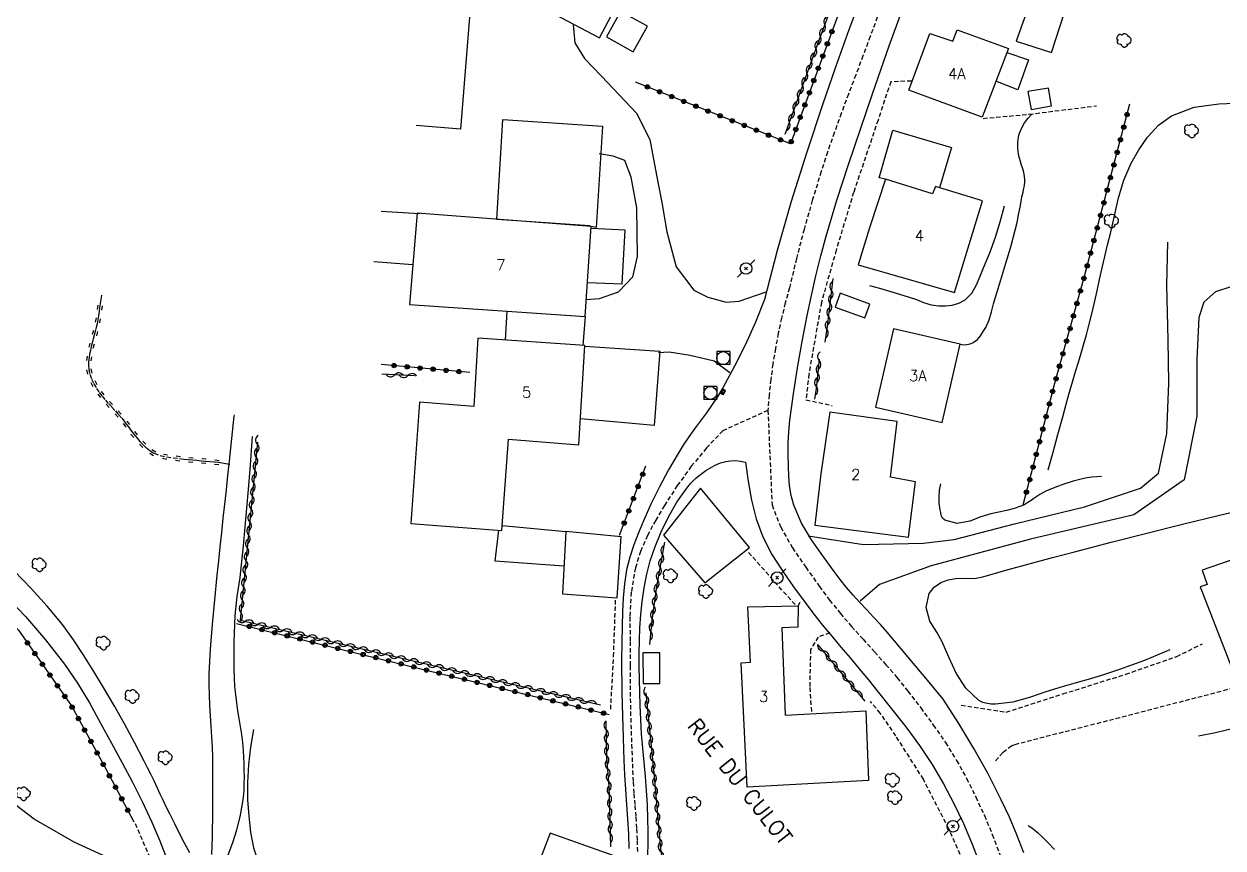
# Model space of a CAD drawing. Header units: millimetres. Extents: x 176000 to 177001, y 163000 to 164001.
# Drawn here: x 176378.6 to 176516.6, y 163727.8 to 163822.7 of the extents above; entities that cross this region are included whole.
import ezdxf
from ezdxf.enums import TextEntityAlignment as Align

# ---------------------------------------------------------------- set-up
doc = ezdxf.new("R2010")
doc.units = ezdxf.units.MM
doc.linetypes.add('DASHED', pattern=[0.75, 0.5, -0.25])
doc.layers.get('0').update_dxf_attribs({"linetype": 'CONTINUOUS'})
for name, color, linetype in [('W0001', 6, 'DASHED'), ('W0008', 7, 'CONTINUOUS'), ('W0014', 7, 'CONTINUOUS'), ('W0017', 7, 'CONTINUOUS'), ('W0071', 7, 'CONTINUOUS'), ('W0101', 7, 'CONTINUOUS'), ('W0104', 1, 'CONTINUOUS'), ('W0112', 1, 'DASHED'), ('W0211', 2, 'CONTINUOUS'), ('W0220', 5, 'DASHED'), ('W0300', 7, 'CONTINUOUS'), ('W0310', 3, 'CONTINUOUS'), ('W0323', 7, 'CONTINUOUS'), ('W0401', 7, 'CONTINUOUS'), ('W0420', 7, 'CONTINUOUS'), ('W0473', 7, 'CONTINUOUS'), ('W0510', 5, 'CONTINUOUS'), ('W0989', 7, 'CONTINUOUS'), ('W0991', 7, 'CONTINUOUS')]:
    doc.layers.add(name, color=color, linetype=linetype)
doc.styles.get("Standard").update_dxf_attribs({"font": 'romans.shx', "width": 0.85})

# ---------------------------------------------------------------- blocks, each defined once
blk = doc.blocks.new('T300')
for p, q in [((-0.8, 0.51), (-0.86, 0.34)), ((-0.86, 0.34), (-0.86, 0.17)), ((-0.86, 0.17), (-0.74, 0.06)), ((-0.69, 0.63), (-0.8, 0.51)), ((-0.8, -0.06), (-0.74, 0.06)), ((-0.74, 0.06), (-0.69, 0.11)), ((-0.57, 0.69), (-0.69, 0.63)), ((-0.46, 0.69), (-0.57, 0.69)), ((-0.29, 0.63), (-0.46, 0.69)), ((-0.29, 0.63), (-0.17, 0.74)), ((-0.23, 0.57), (-0.29, 0.63)), ((-0.17, 0.74), (-0.06, 0.8)), ((-0.06, 0.8), (0.06, 0.8)), ((0.06, 0.8), (0.23, 0.74)), ((0.23, 0.74), (0.34, 0.63)), ((0.34, 0.63), (0.4, 0.51)), ((0.46, 0.46), (0.34, 0.46)), ((0.4, 0.51), (0.4, 0.46)), ((0.57, 0.4), (0.46, 0.46)), ((0.57, 0.4), (0.69, 0.29)), ((0.69, 0.29), (0.74, 0.17)), ((0.74, 0.06), (0.69, -0.17)), ((0.74, 0.17), (0.74, 0.06)), ((-0.8, -0.17), (-0.8, -0.06)), ((-0.8, -0.23), (-0.8, -0.17)), ((-0.74, -0.34), (-0.8, -0.23)), ((-0.69, -0.4), (-0.74, -0.34)), ((-0.51, -0.46), (-0.69, -0.4)), ((-0.4, -0.46), (-0.51, -0.46)), ((-0.4, -0.46), (-0.34, -0.46)), ((-0.34, -0.46), (-0.34, -0.4)), ((-0.34, -0.51), (-0.34, -0.46)), ((-0.29, -0.63), (-0.34, -0.51)), ((-0.17, -0.74), (-0.29, -0.63)), ((-0.06, -0.8), (-0.17, -0.74)), ((0.06, -0.8), (-0.06, -0.8)), ((0.17, -0.74), (0.06, -0.8)), ((0.23, -0.69), (0.17, -0.74)), ((0.29, -0.46), (0.23, -0.46)), ((0.29, -0.63), (0.23, -0.69)), ((0.46, -0.4), (0.29, -0.46)), ((0.34, -0.51), (0.29, -0.63)), ((0.34, -0.51), (0.34, -0.46)), ((0.57, -0.34), (0.46, -0.4)), ((0.63, -0.29), (0.57, -0.34)), ((0.69, -0.17), (0.63, -0.29))]:
    blk.add_line(p, q)
blk = doc.blocks.new('T473')
for p, q in [((-0.166667, 0.166667), (0.166667, -0.166667)), ((-0.166667, -0.166667), (0.166667, 0.166667)), ((0.500001, 0.500001), (1.000002, 1.000002)), ((-1.000002, -1.000002), (-0.500001, -0.500001))]:
    blk.add_line(p, q)
blk.add_ellipse((0, 0), major_axis=(0.471405, 0.471405), ratio=1, start_param=5.4977871438, end_param=11.780972451)
blk = doc.blocks.new('T420')
for p, q in [((0.75, 0.75), (-0.75, 0.75)), ((-0.75, 0.75), (-0.75, -0.75)), ((0.75, 0.75), (0.75, -0.75)), ((0.75, -0.75), (-0.75, -0.75))]:
    blk.add_line(p, q)
blk.add_ellipse((0, 0), major_axis=(-0.53, 0.53), ratio=1, start_param=3.926991, end_param=10.210176)
blk = doc.blocks.new('T401')
for p, q in [((-0.3, 0.3), (0, 0.3)), ((-0.3, -0.25), (-0.3, 0.3)), ((-0.3, 0.15), (0, 0.15)), ((-0.3, 0), (0, 0)), ((0, 0.3), (0, -0.25)), ((-0.3, -0.15), (0, -0.15)), ((-0.3, -0.25), (-0.3, -0.3)), ((-0.3, -0.3), (0, -0.3)), ((0, -0.3), (0, -0.25))]:
    blk.add_line(p, q)
blk = doc.blocks.new('t310o')
at = {"color": 0, "linetype": 'Continuous'}
for centre, start, end in [((-0.5, 0.38), 216.8699, 323.1304), ((0.5, -0.37), 36.8699, 143.1303)]:
    blk.add_arc(centre, 0.625, start, end, dxfattribs=at)
blk = doc.blocks.new('t323o')
at = {"color": 0, "linetype": 'Continuous'}
for radius in [0.25, 0.15]:
    blk.add_circle((0, 0), radius, dxfattribs=at)
blk = doc.blocks.new('t220o')
at = {"color": 0, "linetype": 'Continuous'}
for p, q in [((-0.25, 0.25), (0.25, 0.25)), ((-0.25, -0.25), (0.25, -0.25))]:
    blk.add_line(p, q, dxfattribs=at)

msp = doc.modelspace()

# ---------------------------------------------------------------- linework, layer by layer
at = {"layer": 'W0001'}
for points in [[(176476.84, 163823.51), (176476.02, 163821.29), (176475.19, 163819.07), (176474.36, 163816.87), (176473.52, 163814.66), (176472.69, 163812.44), (176471.89, 163810.22), (176471.11, 163807.99), (176470.38, 163805.74), (176469.36, 163802.42), (176468.41, 163799.08), (176467.53, 163795.72), (176466.73, 163792.34), (176466.25, 163790.61), (176465.82, 163788.87), (176465.44, 163787.12), (176465.11, 163785.36), (176464.82, 163783.59), (176464.58, 163781.81), (176464.39, 163780.03), (176464.25, 163778.24)], [(176464.25, 163778.24), (176459.06, 163775.9), (176457.17, 163773.91), (176455.43, 163771.8), (176453.82, 163769.58), (176452.33, 163767.29), (176451.33, 163765.59), (176450.39, 163763.84), (176449.59, 163762.01), (176448.99, 163760.11), (176448.51, 163757.3), (176448.36, 163754.45), (176448.38, 163751.62), (176448.38, 163748.81), (176448.38, 163745.8), (176448.45, 163742.79), (176448.56, 163739.78), (176448.67, 163736.77), (176448.74, 163735.43), (176448.83, 163734.09), (176448.93, 163732.74), (176449.04, 163731.4), (176449.13, 163730.05), (176449.19, 163728.71), (176449.22, 163727.36)], [(176464.25, 163778.24), (176464.72, 163767.35), (176465.72, 163764.79), (176467.07, 163762.41), (176468.61, 163760.17), (176470.17, 163757.98), (176471.35, 163756.39), (176472.59, 163754.86), (176473.88, 163753.36), (176475.2, 163751.89), (176476.53, 163750.43), (176477.84, 163748.96), (176479.13, 163747.46), (176480.36, 163745.92), (176481.84, 163743.98), (176483.29, 163742.01), (176484.68, 163740), (176485.97, 163737.93), (176487.12, 163735.86), (176488.18, 163733.74), (176489.17, 163731.59), (176490.08, 163729.4), (176491.11, 163726.74)]]:
    msp.add_lwpolyline(points, dxfattribs=at)
at = {"layer": 'W0008'}
for points in [[(176476.85, 163830.61), (176475.18, 163826.35), (176473.57, 163822.06), (176472.02, 163817.75), (176470.53, 163813.42), (176468.69, 163807.87), (176466.93, 163802.29), (176465.3, 163796.67), (176463.86, 163791)], [(176463.86, 163791), (176462.81, 163788.4), (176461.66, 163785.83), (176460.41, 163783.32), (176459.06, 163780.85), (176458.47, 163779.87), (176457.83, 163778.91), (176457.17, 163777.97), (176456.49, 163777.05), (176455.81, 163776.12), (176455.15, 163775.19), (176454.5, 163774.24), (176453.9, 163773.27), (176452.81, 163771.38), (176451.78, 163769.45), (176450.81, 163767.5), (176449.92, 163765.51), (176449.35, 163764.14), (176448.81, 163762.75), (176448.35, 163761.33), (176447.98, 163759.89), (176447.72, 163758.28), (176447.58, 163756.65), (176447.5, 163755.03), (176447.45, 163753.41), (176447.39, 163749.54), (176447.44, 163745.68), (176447.56, 163741.82), (176447.67, 163737.96), (176447.74, 163736.26), (176447.84, 163734.57), (176447.95, 163732.87), (176448.07, 163731.18), (176448.18, 163729.48), (176448.25, 163727.78)], [(176484.42, 163745), (176482.82, 163746.94), (176481.21, 163748.87), (176479.59, 163750.79), (176477.96, 163752.7), (176477.2, 163753.57), (176476.42, 163754.43), (176475.64, 163755.28), (176474.85, 163756.13), (176474.08, 163756.98), (176473.31, 163757.86), (176472.58, 163758.75), (176471.87, 163759.68), (176470.56, 163761.48), (176469.28, 163763.32), (176468.13, 163765.26), (176467.23, 163767.34), (176466.92, 163768.43), (176466.75, 163769.55), (176466.67, 163770.68), (176466.61, 163771.8), (176466.57, 163773.12), (176466.58, 163774.45), (176466.65, 163775.78), (176466.78, 163777.1)], [(176450.43, 163727.02), (176450.45, 163728.41), (176450.45, 163729.8), (176450.43, 163731.18), (176450.38, 163732.83), (176450.28, 163734.46), (176450.14, 163736.1), (176449.99, 163737.73), (176449.84, 163739.36), (176449.7, 163741), (176449.6, 163742.64), (176449.53, 163744.27), (176449.5, 163745.77), (176449.47, 163747.26), (176449.44, 163748.75), (176449.44, 163750.24), (176449.46, 163751.73), (176449.52, 163753.22), (176449.63, 163754.72), (176449.79, 163756.2), (176450.01, 163757.79), (176450.32, 163759.37), (176450.71, 163760.93), (176451.22, 163762.45), (176451.95, 163764.25), (176452.8, 163766), (176453.77, 163767.69), (176454.9, 163769.28), (176455.38, 163769.85), (176455.91, 163770.38), (176456.48, 163770.86), (176457.09, 163771.3), (176457.63, 163771.64), (176458.18, 163771.95), (176458.78, 163772.2), (176459.39, 163772.37), (176459.96, 163772.45), (176460.53, 163772.46), (176461.1, 163772.41), (176461.66, 163772.28)], [(176461.66, 163772.28), (176461.96, 163770.1), (176462.34, 163767.92), (176462.89, 163765.76), (176463.67, 163763.67), (176464.7, 163761.66), (176465.91, 163759.75), (176467.21, 163757.91), (176468.53, 163756.1), (176469.52, 163754.79), (176470.54, 163753.5), (176471.59, 163752.24), (176472.65, 163750.99), (176473.71, 163749.74), (176474.77, 163748.49), (176475.82, 163747.23), (176476.84, 163745.95), (176478.48, 163743.87), (176480.11, 163741.8), (176481.69, 163739.67), (176483.15, 163737.47), (176484.45, 163735.25), (176485.65, 163732.98), (176486.75, 163730.66), (176487.77, 163728.31), (176488.55, 163726.31)], [(176493.71, 163727.29), (176492.92, 163729.36), (176492.05, 163731.4), (176491.11, 163733.4), (176489.59, 163736.39), (176487.97, 163739.31), (176486.24, 163742.18), (176484.42, 163744.99)]]:
    msp.add_lwpolyline(points, dxfattribs=at)
at = {"layer": 'W0014'}
msp.add_lwpolyline([(176466.78, 163777.1), (176467.2, 163780.13), (176467.66, 163783.15), (176468.19, 163786.16), (176468.77, 163789.16), (176469.25, 163791.46), (176469.78, 163793.75), (176470.35, 163796.03), (176470.96, 163798.3), (176472.19, 163802.43), (176473.51, 163806.54), (176474.89, 163810.63), (176476.29, 163814.7), (176478.22, 163820.22), (176480.2, 163825.72), (176482.22, 163831.21), (176484.3, 163836.67)], dxfattribs=at)
at = {"layer": 'W0017'}
for points in [[(176441.81, 163822.63), (176442.01, 163820.57), (176443.12, 163818.76), (176445.07, 163816.71), (176449.1, 163812.46), (176450.65, 163809.45), (176451.44, 163805.33), (176452.05, 163802.19), (176452.62, 163798.82), (176453.67, 163794.78), (176455.71, 163792.09), (176457.32, 163791.27), (176459.45, 163790.7), (176460.93, 163790.83), (176464.05, 163791.88)], [(176443.27, 163791.01), (176444.86, 163791.12), (176447.03, 163791.88), (176448.69, 163793.63), (176449.22, 163795.98), (176449.14, 163801.57), (176448.51, 163805.08), (176447.79, 163807.01), (176446.43, 163807.53), (176444.81, 163807.8)], [(176468.88, 163763.8), (176475.27, 163762.81), (176482.16, 163762.97), (176485.71, 163763.36), (176492.63, 163765.19), (176500.7, 163767.14), (176507.13, 163769.29), (176509.2, 163771.02), (176510.17, 163775.59), (176510.41, 163781.39), (176510.35, 163786.38), (176510.18, 163792.61), (176510.28, 163797.61)], [(176525.73, 163790.73), (176518.2, 163789.48), (176517.67, 163792.52), (176515.78, 163791.9), (176514.43, 163790.69), (176513.87, 163788.93), (176513.63, 163784.15), (176513.65, 163777.59), (176512.19, 163770.23), (176506.38, 163766.23), (176494.47, 163763.41), (176483.03, 163760.35), (176477.1, 163758.19), (176474.86, 163756.27)], [(176459.86, 163782.55), (176458.06, 163783.9), (176455.31, 163784.58), (176452.89, 163784.93), (176451.67, 163784.88)], [(176395.35, 163725.64), (176394.14, 163725.02), (176392.96, 163724.98), (176390.97, 163725.49), (176384.37, 163728.53), (176379.77, 163731.18), (176375.35, 163734.5), (176372.37, 163738.47), (176371.11, 163740.35)]]:
    msp.add_lwpolyline(points, dxfattribs=at)
at = {"layer": 'W0071'}
for points in [[(176397.7, 163727.3), (176397.09, 163728.4), (176396.51, 163729.52), (176395.95, 163730.64), (176395.39, 163731.77), (176395.02, 163732.53), (176394.65, 163733.29), (176394.29, 163734.05), (176393.93, 163734.81), (176393.57, 163735.58), (176393.2, 163736.34), (176392.83, 163737.09), (176392.44, 163737.85), (176391.31, 163739.99), (176390.16, 163742.13), (176388.97, 163744.24), (176387.74, 163746.34), (176386.63, 163748.18), (176385.49, 163750.02), (176384.3, 163751.82), (176383.02, 163753.57), (176381.28, 163755.69), (176379.44, 163757.75), (176377.52, 163759.72)], [(176376.3, 163757.09), (176378.76, 163754.52), (176381.07, 163751.83), (176383.25, 163749.02), (176384.76, 163746.83), (176386.13, 163744.55), (176387.42, 163742.23), (176388.69, 163739.91), (176389.91, 163737.67), (176391.1, 163735.42), (176392.23, 163733.14), (176393.31, 163730.83), (176394.22, 163728.67), (176395.07, 163726.48)]]:
    msp.add_lwpolyline(points, dxfattribs=at)
at = {"layer": 'W0101'}
for points in [[(176482.91, 163821.65), (176485.53, 163820.77), (176486.03, 163822.06), (176491.95, 163819.93), (176488.92, 163811.99), (176480.47, 163815.13)], [(176480.47, 163815.13), (176482.91, 163821.65)], [(176471.38, 163778.04), (176470.35, 163770.95), (176469.64, 163765.01)], [(176469.64, 163765.01), (176480.44, 163763.66), (176481.23, 163770.02), (176478.35, 163770.54), (176479.14, 163776.98), (176471.38, 163778.04)], [(176447.49, 163726.62), (176439.17, 163729.57), (176436.37, 163722.27)]]:
    msp.add_lwpolyline(points, dxfattribs=at)
for points in [[(176477.77, 163804.88), (176475.93, 163799.27), (176474.65, 163795.01), (176485.74, 163791.82), (176488.96, 163802.38), (176483.56, 163804.02), (176483.18, 163803.16)], [(176423, 163790.45), (176443.21, 163789.06), (176443.91, 163799.42), (176423.87, 163800.94)], [(176433.62, 163764.4), (176434.39, 163774.93), (176442.48, 163774.27), (176443.18, 163785.72), (176430.85, 163786.55), (176430.38, 163778.67), (176424.13, 163779.2), (176423.15, 163765.22)], [(176478.71, 163787.62), (176476.64, 163778.61), (176484.32, 163776.84), (176486.4, 163785.85)], [(176517.73, 163748.36), (176527.92, 163751.86), (176523.79, 163763.16), (176514.24, 163759.84), (176514.82, 163758.18), (176514.02, 163757.91)], [(176467.72, 163755.73), (176467.69, 163753.29), (176465.86, 163753.22), (176466.24, 163743.16), (176475.53, 163743.63), (176475.83, 163735.63), (176461.85, 163734.86), (176461.17, 163749.16), (176462.23, 163749.25), (176461.95, 163755.63)]]:
    msp.add_lwpolyline(points, close=True, dxfattribs=at)
at = {"layer": 'W0104'}
for points in [[(176443.63, 163848.96), (176432.39, 163827.75), (176444.87, 163821.14), (176456.1, 163842.35)], [(176495.64, 163828.61), (176492.83, 163820.76), (176496.9, 163819.46), (176498.36, 163823.96), (176499.43, 163823.65), (176500.18, 163826.02), (176499.01, 163826.39), (176499.23, 163827.32)], [(176445.66, 163821.26), (176448.74, 163819.54), (176450.37, 163822.48), (176447.29, 163824.19)], [(176496.54, 163815.36), (176494.19, 163814.96), (176494.54, 163812.9), (176496.89, 163813.3)], [(176471.99, 163790.13), (176475.4, 163788.88), (176475.99, 163790.48), (176472.58, 163791.73)], [(176449.85, 163750.33), (176449.87, 163746.8), (176451.82, 163746.81), (176451.8, 163750.34)]]:
    msp.add_lwpolyline(points, close=True, dxfattribs=at)
for points in [[(176430.05, 163825.44), (176428.86, 163810.62), (176423.75, 163811.03)], [(176491.77, 163819.47), (176494.25, 163818.59), (176493.01, 163815.17), (176490.5, 163816.14)], [(176433.03, 163800.24), (176433.73, 163811.75), (176445.21, 163810.98), (176444.49, 163799.31), (176443.91, 163799.42)], [(176477.79, 163804.87), (176477.05, 163805.03), (176478.65, 163810.49), (176485.39, 163808.51), (176484.01, 163803.88)], [(176419.73, 163801.2), (176424.14, 163800.92)], [(176443.76, 163799.5), (176433.05, 163800.21)], [(176443.48, 163792.97), (176447.48, 163792.83), (176447.83, 163799), (176443.9, 163799.2)], [(176423.38, 163795.02), (176418.89, 163795.34)], [(176434.18, 163789.68), (176434.01, 163786.33)], [(176443.19, 163789.06), (176442.95, 163785.73)], [(176443.17, 163785.62), (176451.82, 163785.07), (176451.14, 163776.49), (176442.67, 163777.28)], [(176462.11, 163762.44), (176456.49, 163769.29), (176452.24, 163763.88)], [(176440.77, 163760.31), (176432.83, 163760.87), (176433.28, 163764.43)], [(176433.66, 163765), (176440.98, 163764.28)], [(176447.35, 163763.69), (176440.98, 163764.28), (176440.6, 163757.1), (176446.91, 163756.65)], [(176446.91, 163756.65), (176447.36, 163763.7)], [(176452.24, 163763.86), (176456.99, 163758.37), (176462.11, 163762.44)]]:
    msp.add_lwpolyline(points, dxfattribs=at)
at = {"layer": 'W0112'}
for points in [[(176480.77, 163816.16), (176478.39, 163816.08), (176476.93, 163811.67), (176474.11, 163803.34), (176472.11, 163796.7), (176470.41, 163790.69), (176468.96, 163782.41), (176468.63, 163779.45), (176471.65, 163778.8)], [(176489.04, 163811.87), (176494.32, 163812.34), (176502.09, 163813.32)], [(176467.37, 163755.87), (176464.84, 163758.7), (176461.87, 163762.06)], [(176446.15, 163743.83), (176446.48, 163749.91), (176446.72, 163756.54)], [(176467.72, 163755.73), (176468.05, 163756.34)], [(176471.37, 163752.61), (176470.05, 163752.14), (176469.15, 163750.7), (176469.06, 163746.33), (176469.27, 163743.31)], [(176486.51, 163744.31), (176491.68, 163743.5), (176498.21, 163745.59), (176505.45, 163747.86), (176511.31, 163749.9), (176514.27, 163751.37)], [(176522.21, 163747.5), (176516.42, 163745.88), (176504.77, 163742.85), (176492.8, 163739.78), (176492.33, 163739.61), (176491.28, 163738.83), (176490.29, 163737.71)], [(176487.28, 163725.04), (176485.08, 163730.07), (176482.15, 163735.76), (176478.98, 163740.75), (176477.19, 163743.39), (176476.05, 163744.73)], [(176393.01, 163725), (176393.44, 163724.88), (176393.85, 163724.81), (176393.9, 163725.06), (176393.72, 163725.36), (176391.43, 163730.65)]]:
    msp.add_lwpolyline(points, dxfattribs=at)
at = {"layer": 'W0211'}
for points in [[(176486.41, 163785.85), (176486.79, 163785.8), (176487.17, 163785.82), (176487.54, 163785.9), (176487.89, 163786.06), (176488.36, 163786.4), (176488.74, 163786.84), (176489.05, 163787.31), (176489.33, 163787.8), (176489.72, 163788.67), (176490, 163789.58), (176490.24, 163790.5), (176490.49, 163791.4), (176491.08, 163793.29), (176491.66, 163795.18), (176492.22, 163797.07), (176492.72, 163798.98), (176492.93, 163799.87), (176493.11, 163800.76), (176493.28, 163801.65), (176493.45, 163802.54), (176493.5, 163802.82), (176493.56, 163803.09), (176493.63, 163803.37), (176493.69, 163803.65), (176493.75, 163803.93), (176493.79, 163804.22), (176493.82, 163804.5), (176493.82, 163804.79), (176493.78, 163805.23), (176493.7, 163805.65), (176493.59, 163806.07), (176493.46, 163806.48), (176493.33, 163806.89), (176493.21, 163807.3), (176493.11, 163807.72), (176493.06, 163808.15), (176493.04, 163808.4), (176493.03, 163808.66), (176493.03, 163808.91), (176493.04, 163809.17), (176493.06, 163809.42), (176493.09, 163809.68), (176493.15, 163809.93), (176493.22, 163810.18), (176493.47, 163810.78), (176493.78, 163811.35), (176494.17, 163811.87), (176494.62, 163812.34)], [(176502.67, 163770.63), (176502.12, 163770.6), (176501.56, 163770.55), (176501.02, 163770.47), (176500.48, 163770.36), (176499.39, 163770.08), (176498.32, 163769.76), (176497.27, 163769.38), (176496.25, 163768.93), (176495.89, 163768.75), (176495.54, 163768.54), (176495.2, 163768.31), (176494.87, 163768.08), (176494.54, 163767.85), (176494.19, 163767.63), (176493.84, 163767.42), (176493.47, 163767.25), (176492.6, 163766.94), (176491.71, 163766.7), (176490.82, 163766.51), (176489.92, 163766.34), (176488.77, 163765.97), (176487.48, 163765.47), (176486.02, 163765.23), (176484.62, 163765.59), (176484.35, 163765.83), (176484.2, 163766.15), (176484.14, 163766.48), (176484.09, 163766.78), (176483.98, 163767.54), (176483.96, 163768.29), (176484.02, 163769.05), (176484.16, 163769.8)], [(176497.25, 163727.69), (176496.51, 163728.46), (176495.75, 163729.2), (176495.39, 163729.53), (176495.01, 163729.83), (176494.63, 163730.13), (176494.23, 163730.4)]]:
    msp.add_lwpolyline(points, dxfattribs=at)
at = {"layer": 'W0220'}
msp.add_lwpolyline([(176387.52, 163791.52), (176387.51, 163791.48), (176387.44, 163791.01), (176387.38, 163790.54), (176387.31, 163790.07), (176387.25, 163789.61), (176387.18, 163789.14), (176387.1, 163788.67), (176387.02, 163788.21), (176386.92, 163787.77), (176386.81, 163787.33), (176386.69, 163786.9), (176386.57, 163786.47), (176386.45, 163786.03), (176386.34, 163785.59), (176386.24, 163785.15), (176386.16, 163784.71), (176386.1, 163784.29), (176386.04, 163783.86), (176386.01, 163783.43), (176386.05, 163782.99), (176386.18, 163782.4), (176386.39, 163781.84), (176386.65, 163781.3), (176386.95, 163780.78), (176387.26, 163780.31), (176387.6, 163779.86), (176387.97, 163779.42), (176388.35, 163779), (176388.73, 163778.6), (176389.12, 163778.19), (176389.49, 163777.77), (176389.86, 163777.34), (176390.12, 163777.01), (176390.37, 163776.67), (176390.62, 163776.33), (176390.87, 163775.99), (176391.13, 163775.65), (176391.39, 163775.31), (176391.66, 163774.99), (176391.95, 163774.67), (176392.31, 163774.29), (176392.69, 163773.92), (176393.11, 163773.58), (176393.57, 163773.3), (176394.28, 163773.03), (176395.02, 163772.88), (176395.77, 163772.79), (176396.5, 163772.69), (176397, 163772.63), (176397.5, 163772.57), (176398, 163772.53), (176398.51, 163772.49), (176399.01, 163772.45), (176399.51, 163772.41), (176400.01, 163772.36), (176400.51, 163772.31), (176400.96, 163772.26), (176401.4, 163772.2), (176401.84, 163772.13), (176402.29, 163772.06)], dxfattribs=at)
at = {"layer": 'W0300'}
for points in [[(176496.53, 163771.4), (176497.08, 163773.43), (176497.63, 163775.47), (176498.19, 163777.5), (176498.76, 163779.53), (176499.06, 163780.6), (176499.37, 163781.66), (176499.68, 163782.72), (176499.99, 163783.78), (176500.31, 163784.84), (176500.61, 163785.9), (176500.91, 163786.96), (176501.19, 163788.03), (176501.53, 163789.35), (176501.84, 163790.67), (176502.14, 163792), (176502.44, 163793.32), (176502.73, 163794.65), (176503.03, 163795.97), (176503.35, 163797.3), (176503.69, 163798.61), (176504.17, 163800.64), (176504.62, 163802.71), (176505.21, 163804.76), (176506.06, 163806.7), (176506.95, 163808.24), (176507.97, 163809.72), (176509.21, 163811.07), (176510.7, 163812.14), (176513.34, 163813.15), (176516.15, 163813.55), (176518.93, 163813.64)], [(176475.93, 163792.64), (176477.08, 163792.3), (176478.23, 163791.96), (176479.38, 163791.63), (176480.53, 163791.29), (176481.35, 163791.01), (176482.18, 163790.68), (176483.04, 163790.41), (176483.92, 163790.29), (176484.69, 163790.29), (176485.47, 163790.36), (176486.24, 163790.57), (176486.95, 163790.96), (176487.72, 163791.75), (176488.27, 163792.71), (176488.67, 163793.71), (176489.06, 163794.66), (176489.79, 163796.4), (176490.44, 163798.17), (176491, 163799.96), (176491.48, 163801.79)], [(176510.54, 163750.67), (176509.07, 163750.05), (176507.59, 163749.45), (176506.1, 163748.89), (176504.6, 163748.35), (176502.99, 163747.82), (176501.37, 163747.33), (176499.75, 163746.86), (176498.12, 163746.4), (176496.26, 163745.82), (176494.38, 163745.17), (176492.44, 163744.64), (176490.45, 163744.42), (176489.97, 163744.43), (176489.48, 163744.48), (176488.99, 163744.61), (176488.55, 163744.85), (176487.04, 163746.27), (176485.93, 163747.99), (176485.08, 163749.81), (176484.32, 163751.6), (176483.68, 163752.69), (176482.9, 163753.97), (176482.46, 163755.55), (176482.8, 163757.14), (176483.39, 163757.89), (176484.16, 163758.42), (176485.02, 163758.73), (176485.9, 163758.88), (176486.66, 163758.91), (176487.43, 163758.9), (176488.22, 163758.93), (176488.98, 163759.07), (176491.65, 163759.84), (176494.32, 163760.57), (176497, 163761.29), (176499.69, 163762), (176503.78, 163763.06), (176507.87, 163764.11), (176511.97, 163765.13), (176516.08, 163766.14), (176522.43, 163767.65)], [(176527.28, 163744.95), (176526.92, 163744.85), (176526.23, 163744.63), (176525.55, 163744.38), (176524.88, 163744.09), (176524.22, 163743.79), (176523.56, 163743.49), (176522.89, 163743.2), (176522.22, 163742.93), (176521.53, 163742.69), (176519.63, 163742.1), (176517.71, 163741.58), (176515.77, 163741.13), (176513.82, 163740.74)], [(176405.02, 163741.48), (176404.66, 163739.48), (176404.43, 163737.45), (176404.33, 163735.41), (176404.35, 163733.38), (176404.47, 163731.53), (176404.68, 163729.69), (176405.04, 163727.87), (176405.59, 163726.09)]]:
    msp.add_lwpolyline(points, dxfattribs=at)
at = {"layer": 'W0310'}
for points in [[(176474.26, 163832.06), (176470.1, 163820.82), (176466.19, 163810)], [(176471.71, 163793.43), (176471.43, 163790.83), (176471.07, 163787.9), (176470.79, 163786.11)], [(176470.16, 163784.12), (176469.79, 163780.75), (176469.6, 163779.52)], [(176423.55, 163782.21), (176419.79, 163782.43)], [(176405.48, 163774.57), (176403.48, 163754.1), (176444.98, 163744.32)], [(176452.34, 163763.07), (176451.42, 163757.98), (176450.88, 163754.08), (176450.62, 163751.27)], [(176475.43, 163744.77), (176472.49, 163748.3), (176470.04, 163751.23)], [(176450.2, 163745.73), (176451.15, 163736.07), (176451.89, 163727.71), (176452.48, 163723.82), (176452.7, 163715.48)], [(176446.15, 163728), (176446.08, 163730.87), (176445.98, 163734.95), (176445.69, 163738.32), (176445.62, 163742.47)]]:
    msp.add_lwpolyline(points, dxfattribs=at)
at = {"layer": 'W0323'}
for points in [[(176471.83, 163840.24), (176475.86, 163834.77), (176475.6, 163833.03), (176474.49, 163829.68), (176466.85, 163808.93), (176448.99, 163816.04)], [(176493.64, 163767.37), (176497.28, 163781.39), (176500.7, 163793.69), (176505.93, 163813.55)], [(176429.92, 163782.6), (176419.72, 163783.53)], [(176447.16, 163763.87), (176450.2, 163771.86)], [(176369.29, 163761.94), (176377.97, 163752.94), (176384.06, 163744.21), (176388.02, 163736.95), (176391.26, 163730.86)], [(176403.08, 163753.72), (176420.04, 163749.53), (176445.98, 163743.22)]]:
    msp.add_lwpolyline(points, dxfattribs=at)
at = {"layer": 'W0510'}
for points in [[(176402.79, 163777.73), (176402.77, 163777.59), (176402.48, 163774.99), (176402.21, 163772.39), (176402.04, 163770.75), (176401.86, 163769.1), (176401.68, 163767.46), (176401.5, 163765.82), (176401.33, 163764.18), (176401.15, 163762.54), (176400.98, 163760.9), (176400.82, 163759.26), (176400.54, 163756.42), (176400.25, 163753.58), (176400.02, 163750.74), (176399.89, 163747.89), (176399.89, 163746.68), (176399.92, 163745.47), (176399.97, 163744.27), (176400.04, 163743.07), (176400.12, 163741.87), (176400.19, 163740.66), (176400.25, 163739.46), (176400.29, 163738.26), (176400.31, 163736.48), (176400.31, 163734.7), (176400.3, 163732.92), (176400.29, 163731.14), (176400.27, 163730.14), (176400.25, 163729.13), (176400.23, 163728.12), (176400.2, 163727.11)], [(176402.09, 163727.08), (176402.65, 163728.5), (176403.12, 163729.96), (176403.49, 163731.43), (176403.77, 163732.94), (176403.86, 163733.7), (176403.93, 163734.46), (176403.96, 163735.23), (176403.97, 163736), (176403.96, 163736.77), (176403.94, 163737.53), (176403.9, 163738.3), (176403.86, 163739.06), (176403.79, 163739.99), (176403.67, 163740.91), (176403.53, 163741.83), (176403.38, 163742.75), (176403.23, 163743.66), (176403.09, 163744.58), (176402.97, 163745.51), (176402.89, 163746.43), (176402.84, 163747.46), (176402.8, 163748.48), (176402.79, 163749.51), (176402.78, 163750.53), (176402.8, 163751.55), (176402.83, 163752.58), (176402.88, 163753.6), (176402.93, 163754.62), (176402.99, 163755.36), (176403.07, 163756.09), (176403.16, 163756.82), (176403.26, 163757.55), (176403.37, 163758.27), (176403.47, 163759), (176403.57, 163759.73), (176403.65, 163760.46), (176403.87, 163762.63), (176404.07, 163764.81), (176404.26, 163766.98), (176404.44, 163769.15), (176404.66, 163771.92), (176404.86, 163774.69), (176404.9, 163775.25)]]:
    msp.add_lwpolyline(points, dxfattribs=at)

# ---------------------------------------------------------------- block references
at = {"layer": 'W0220'}
for p, rotation in [((176387.31, 163790.08), 262.2984829651984), ((176387.09, 163788.6), 259.4820628687909), ((176386.76, 163787.14), 254.8003447044151), ((176386.36, 163785.69), 255.7033995435644), ((176386.09, 163784.21), 262.1163123545524), ((176386.11, 163782.73), 283.0953775117902), ((176386.64, 163781.33), 295.8256669916538), ((176387.44, 163780.07), 307.1657431390368), ((176388.42, 163778.93), 313.2452437852317), ((176389.44, 163777.83), 312.1669271064155), ((176390.38, 163776.66), 306.1782649494286), ((176391.27, 163775.46), 307.9805229002234), ((176392.27, 163774.34), 313.903915187006), ((176393.42, 163773.39), 329.0542273318022), ((176394.84, 163772.92), 348.4560592262193), ((176396.33, 163772.72), 352.5990361284125), ((176397.81, 163772.54), 354.7973127121041), ((176399.31, 163772.42), 355.4928227701353), ((176400.8, 163772.27), 352.9613602492421)]:
    msp.add_blockref('t220o', p, dxfattribs=dict(at, rotation=rotation))
at = {"layer": 'W0300'}
for p in [(176505.3, 163820.83), (176513.06, 163810.41), (176503.84, 163800.04), (176380.39, 163760.45), (176453.05, 163759.18), (176457.12, 163757.38), (176387.76, 163751.44), (176391.1, 163745.29), (176394.89, 163738.24), (176478.62, 163735.66), (176378.56, 163734.09), (176478.89, 163733.65), (176455.74, 163732.98)]:
    msp.add_blockref('T300', p, dxfattribs=at)
at = {"layer": 'W0310'}
for p, rotation in [((176470.79, 163822.69), 249.657762806252), ((176470.27, 163821.29), 249.657762806252), ((176469.76, 163819.88), 250.1662571513471), ((176469.25, 163818.47), 250.1662571513471), ((176468.74, 163817.06), 250.1662571513471), ((176468.23, 163815.65), 250.1662571513471), ((176467.72, 163814.23), 250.1662571513471), ((176467.21, 163812.82), 250.1662571513471), ((176466.7, 163811.41), 250.1662571513471), ((176471.56, 163792.06), 263.7540088948886), ((176471.4, 163790.57), 262.9304024034456), ((176471.21, 163789.08), 262.9304024034456), ((176471.02, 163787.59), 261.414612003369), ((176470.15, 163783.98), 263.6150138565152), ((176421.29, 163782.34), 176.7511055700708), ((176422.79, 163782.26), 176.7511055700708), ((176469.98, 163782.49), 263.6150138565152), ((176469.81, 163781), 263.6150138565152), ((176405.46, 163774.36), 264.4116748021398), ((176405.32, 163772.87), 264.4116748021398), ((176405.17, 163771.38), 264.4116748021398), ((176405.02, 163769.89), 264.4116748021398), ((176404.88, 163768.39), 264.4116748021398), ((176404.73, 163766.9), 264.4116748021398), ((176404.58, 163765.41), 264.4116748021398), ((176404.44, 163763.91), 264.4116748021398), ((176404.29, 163762.42), 264.4116748021398), ((176404.15, 163760.93), 264.4116748021398), ((176452.09, 163761.66), 259.6644064092832), ((176404, 163759.44), 264.4116748021398), ((176451.82, 163760.19), 259.6644064092832), ((176403.85, 163757.94), 264.4116748021398), ((176451.55, 163758.71), 259.6644064092832), ((176403.71, 163756.45), 264.4116748021398), ((176451.31, 163757.23), 262.128818063086), ((176451.11, 163755.75), 262.128818063086), ((176403.56, 163754.96), 264.4116748021398), ((176450.9, 163754.26), 262.128818063086), ((176404.1, 163753.95), 346.7375494970343), ((176405.56, 163753.61), 346.7375494970343), ((176407.02, 163753.26), 346.7375494970343), ((176408.48, 163752.92), 346.7375494970343), ((176450.76, 163752.77), 264.7429366723482), ((176409.94, 163752.57), 346.7375494970343), ((176411.4, 163752.23), 346.7375494970343), ((176412.86, 163751.89), 346.7375494970343), ((176414.32, 163751.54), 346.7375494970343), ((176415.78, 163751.2), 346.7375494970343), ((176417.24, 163750.85), 346.7375494970343), ((176418.7, 163750.51), 346.7375494970343), ((176420.16, 163750.17), 346.7375494970343), ((176470.63, 163750.53), 129.8190095394069), ((176421.62, 163749.82), 346.7375494970343), ((176423.08, 163749.48), 346.7375494970343), ((176424.54, 163749.13), 346.7375494970343), ((176426, 163748.79), 346.7375494970343), ((176471.59, 163749.38), 129.8190095394069), ((176472.55, 163748.22), 129.8119528897511), ((176427.46, 163748.44), 346.7375494970343), ((176428.92, 163748.1), 346.7375494970343), ((176430.38, 163747.76), 346.7375494970343), ((176431.84, 163747.41), 346.7375494970343), ((176473.51, 163747.07), 129.8119528897511), ((176433.3, 163747.07), 346.7375494970343), ((176434.76, 163746.72), 346.7375494970343), ((176436.22, 163746.38), 346.7375494970343), ((176437.68, 163746.04), 346.7375494970343), ((176450.24, 163745.36), 275.6025633496699), ((176474.47, 163745.92), 129.8119528897511), ((176439.14, 163745.69), 346.7375494970343), ((176440.6, 163745.35), 346.7375494970343), ((176442.06, 163745), 346.7375494970343), ((176443.52, 163744.66), 346.7375494970343), ((176450.39, 163743.86), 275.6025633496699), ((176445.64, 163741.49), 90.9806179201993), ((176450.53, 163742.37), 275.6025633496699), ((176445.66, 163739.99), 90.9806179201993), ((176450.68, 163740.88), 275.6025633496699), ((176445.69, 163738.49), 90.9806179201993), ((176450.82, 163739.39), 275.6025633496699), ((176450.97, 163737.89), 275.6025633496699), ((176445.8, 163736.99), 94.85947750979417), ((176451.12, 163736.4), 275.6025633496699), ((176445.93, 163735.5), 94.85947750979417), ((176451.25, 163734.91), 275.0424510692524), ((176446, 163734), 91.49932704822268), ((176451.38, 163733.41), 275.0424510692524), ((176446.04, 163732.5), 91.49932704822268), ((176451.52, 163731.92), 275.0424510692524), ((176446.08, 163731), 91.49932704822268), ((176451.65, 163730.42), 275.0424510692524), ((176446.11, 163729.5), 91.24058092159714), ((176451.78, 163728.93), 275.0424510692524), ((176451.93, 163727.44), 278.6331180068865)]:
    msp.add_blockref('t310o', p, dxfattribs=dict(at, rotation=rotation))
at = {"layer": 'W0323'}
for p, rotation in [((176471.61, 163821.86), 249.7880612449233), ((176471.09, 163820.45), 249.7880612449233), ((176470.57, 163819.04), 249.7880612449233), ((176470.05, 163817.63), 249.7880612449233), ((176450.38, 163815.49), 158.2727583330968), ((176469.53, 163816.23), 249.7880612449233), ((176451.78, 163814.93), 158.2727583330968), ((176453.17, 163814.38), 158.2727583330968), ((176454.56, 163813.82), 158.2727583330968), ((176469.02, 163814.82), 249.7880612449233), ((176455.96, 163813.27), 158.2727583330968), ((176457.35, 163812.71), 158.2727583330968), ((176468.5, 163813.41), 249.7880612449233), ((176458.74, 163812.16), 158.2727583330968), ((176460.14, 163811.6), 158.2727583330968), ((176461.53, 163811.05), 158.2727583330968), ((176467.98, 163812), 249.7880612449233), ((176505.6, 163812.3), 75.2565791776827), ((176462.92, 163810.49), 158.2727583330968), ((176464.32, 163809.93), 158.2727583330968), ((176467.46, 163810.59), 249.7880612449233), ((176505.22, 163810.85), 75.2565791776827), ((176465.71, 163809.38), 158.2727583330968), ((176466.94, 163809.19), 249.7880612449233), ((176504.84, 163809.4), 75.2565791776827), ((176504.46, 163807.95), 75.2565791776827), ((176504.08, 163806.5), 75.2565791776827), ((176503.69, 163805.05), 75.2565791776827), ((176503.31, 163803.6), 75.2565791776827), ((176502.93, 163802.15), 75.2565791776827), ((176502.55, 163800.7), 75.2565791776827), ((176502.17, 163799.25), 75.2565791776827), ((176501.78, 163797.8), 75.2565791776827), ((176501.4, 163796.35), 75.2565791776827), ((176501.02, 163794.89), 75.2565791776827), ((176500.64, 163793.44), 74.4516245693182), ((176500.23, 163792), 74.4516245693182), ((176499.83, 163790.55), 74.4516245693182), ((176499.43, 163789.11), 74.4516245693182), ((176499.03, 163787.66), 74.4516245693182), ((176498.63, 163786.22), 74.4516245693182), ((176498.22, 163784.77), 74.4516245693182), ((176421.21, 163783.4), 174.7831814136831), ((176422.7, 163783.26), 174.7831814136831), ((176424.2, 163783.12), 174.7831814136831), ((176425.69, 163782.99), 174.7831814136831), ((176427.19, 163782.85), 174.7831814136831), ((176428.68, 163782.71), 174.7831814136831), ((176497.82, 163783.33), 74.4516245693182), ((176497.42, 163781.88), 74.4516245693182), ((176497.03, 163780.43), 75.42387052681586), ((176496.66, 163778.98), 75.42387052681586), ((176496.28, 163777.53), 75.42387052681586), ((176495.9, 163776.08), 75.42387052681586), ((176495.52, 163774.63), 75.42387052681586), ((176495.15, 163773.18), 75.42387052681586), ((176494.77, 163771.72), 75.42387052681586), ((176449.83, 163770.88), 69.14106689319924), ((176494.39, 163770.27), 75.42387052681586), ((176449.3, 163769.48), 69.14106689319924), ((176494.01, 163768.82), 75.42387052681586), ((176448.76, 163768.08), 69.14106689319924), ((176448.23, 163766.67), 69.14106689319924), ((176447.7, 163765.27), 69.14106689319924), ((176404.53, 163753.36), 346.1371120971244), ((176405.99, 163753), 346.1371120971244), ((176407.45, 163752.64), 346.1371120971244), ((176408.9, 163752.28), 346.1371120971244), ((176410.36, 163751.92), 346.1371120971244), ((176379, 163751.46), 304.91091096166), ((176379.86, 163750.23), 304.91091096166), ((176411.82, 163751.56), 346.1371120971244), ((176413.27, 163751.2), 346.1371120971244), ((176414.73, 163750.84), 346.1371120971244), ((176416.18, 163750.49), 346.1371120971244), ((176380.72, 163749), 304.91091096166), ((176417.64, 163750.13), 346.1371120971244), ((176419.1, 163749.77), 346.1371120971244), ((176420.55, 163749.41), 346.3157263231194), ((176422.01, 163749.05), 346.3157263231194), ((176381.58, 163747.77), 304.91091096166), ((176423.47, 163748.7), 346.3157263231194), ((176424.93, 163748.34), 346.3157263231194), ((176426.38, 163747.99), 346.3157263231194), ((176427.84, 163747.63), 346.3157263231194), ((176382.44, 163746.54), 304.91091096166), ((176429.3, 163747.28), 346.3157263231194), ((176430.76, 163746.92), 346.3157263231194), ((176432.21, 163746.57), 346.3157263231194), ((176433.67, 163746.22), 346.3157263231194), ((176383.3, 163745.31), 304.91091096166), ((176435.13, 163745.86), 346.3157263231194), ((176436.59, 163745.51), 346.3157263231194), ((176438.04, 163745.15), 346.3157263231194), ((176439.5, 163744.8), 346.3157263231194), ((176384.14, 163744.07), 298.6337004703023), ((176440.96, 163744.44), 346.3157263231194), ((176442.42, 163744.09), 346.3157263231194), ((176443.87, 163743.73), 346.3157263231194), ((176445.33, 163743.38), 346.3157263231194), ((176384.86, 163742.75), 298.6337004703023), ((176385.58, 163741.43), 298.6337004703023), ((176386.3, 163740.12), 298.6337004703023), ((176387.01, 163738.8), 298.6337004703023), ((176387.73, 163737.48), 298.6337004703023), ((176388.44, 163736.16), 297.9810796785111), ((176389.15, 163734.84), 297.9810796785111), ((176389.85, 163733.51), 297.9810796785111), ((176390.55, 163732.19), 297.9810796785111)]:
    msp.add_blockref('t323o', p, dxfattribs=dict(at, rotation=rotation))
at = {"layer": 'W0401', "rotation": 149.2938550488759}
msp.add_blockref('T401', (176458.95, 163780.43), dxfattribs=at)
at = {"layer": 'W0420'}
for p in [(176459.1, 163784.26), (176457.62, 163780.25)]:
    msp.add_blockref('T420', p, dxfattribs=at)
at = {"layer": 'W0473'}
for p in [(176461.73, 163794.58), (176465.32, 163758.98), (176485.55, 163730.35)]:
    msp.add_blockref('T473', p, dxfattribs=at)

# ---------------------------------------------------------------- texts
at = {"layer": 'W0989'}
msp.add_text('RUE DU CULOT  ', height=1.75, rotation=308.1762, dxfattribs=at).set_placement((176454.9, 163741.89))
at = {"layer": 'W0991'}
for s, p in [('4A', (176486.01, 163817.02)), ('4', (176481.69, 163798.35)), ('7', (176433.49, 163795)), ('3A', (176481.52, 163782.23)), ('5', (176436.47, 163780.34)), ('2', (176474.36, 163770.85)), ('3', (176463.76, 163745.29))]:
    msp.add_text(s, height=1.25, dxfattribs=at).set_placement(p, align=Align.MIDDLE_CENTER)

doc.saveas('drawing.dxf')
